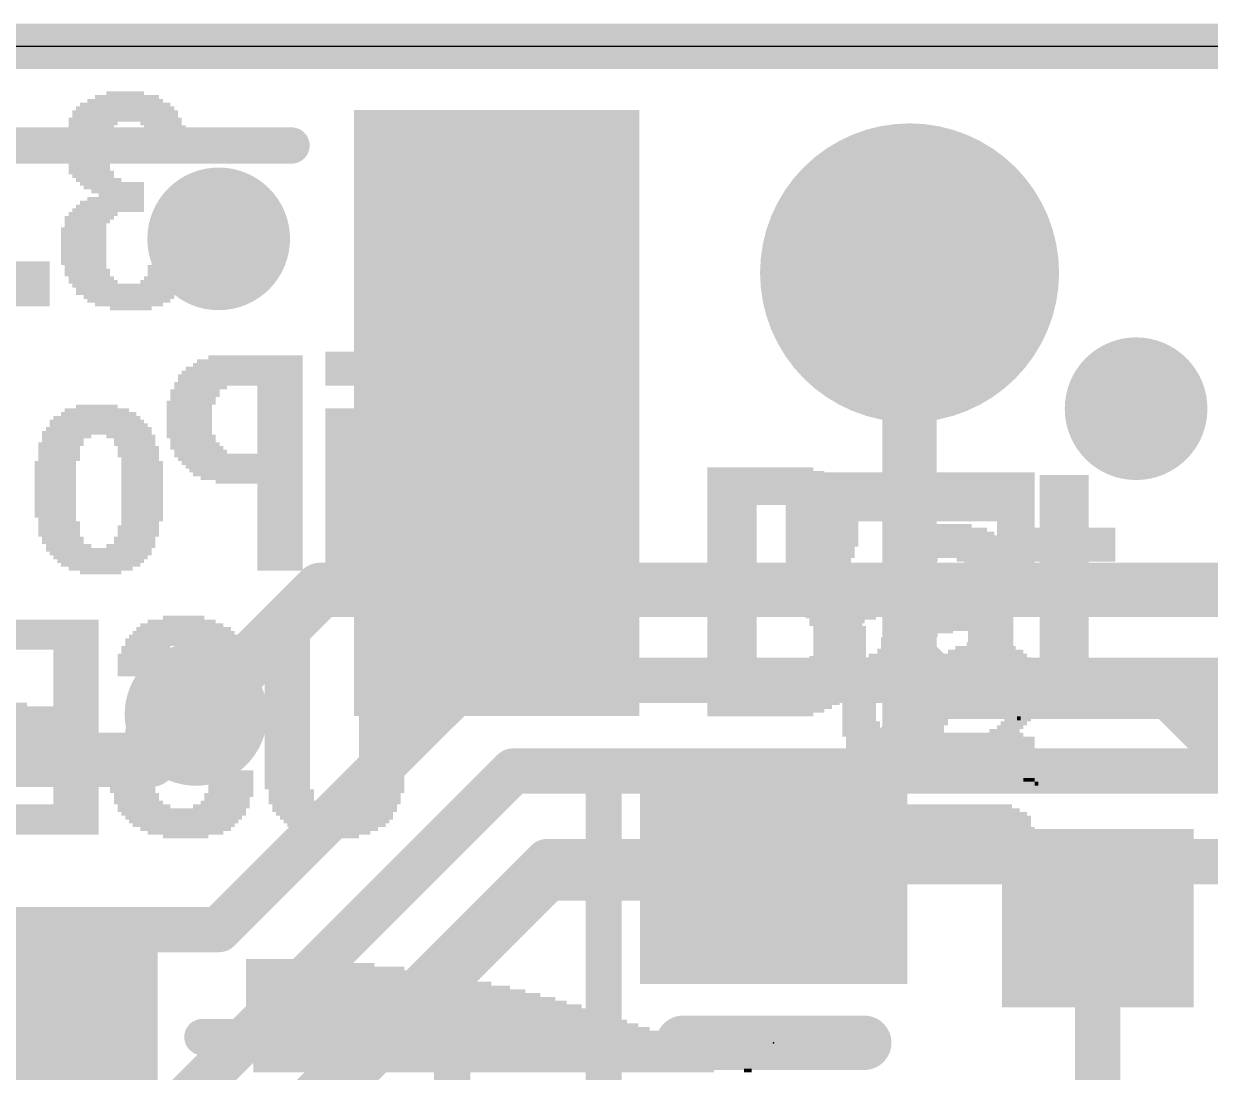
# Model space of a CAD drawing. Extents: x -0.1 to 50.8, y -0.1 to 23.
# Drawn here: x 11.54 to 18.2, y 17.11 to 22.99 of the extents above; entities that cross this region are included whole.
import ezdxf

# ---------------------------------------------------------------- set-up
doc = ezdxf.new("R2010")
doc.units = 0
for name, color, linetype in [('1', 12, 'CONTINUOUS'), ('16', 5, 'CONTINUOUS'), ('17', 110, 'CONTINUOUS'), ('18', 110, 'CONTINUOUS'), ('20', 53, 'CONTINUOUS'), ('200', 40, 'CONTINUOUS'), ('201', 6, 'CONTINUOUS'), ('21', 40, 'CONTINUOUS'), ('23', 40, 'CONTINUOUS')]:
    doc.layers.add(name, color=color, linetype=linetype)

# ---------------------------------------------------------------- blocks, each defined once
blk = doc.blocks.new('RECT')
blk.add_solid([(-0.5, -0.5), (0.5, -0.5), (-0.5, 0.5), (0.5, 0.5)])
blk = doc.blocks.new('ROUNDP')
at = {"const_width": 0.5}
blk.add_lwpolyline([(0, -0.25, 1), (0, 0.25, 1), (0, -0.25)], format="xyb", dxfattribs=at)
blk = doc.blocks.new('ROUNDV')
at = {"const_width": 0.5}
blk.add_lwpolyline([(0, -0.25, 1), (0, 0.25, 1), (0, -0.25)], format="xyb", dxfattribs=at)

msp = doc.modelspace()

# ---------------------------------------------------------------- linework, layer by layer
at = {"layer": '1'}
for points, const_width in [([(38.1, 22.86), (0, 22.86)], 0.254), ([(16.51, 21.59), (16.51, 19.431)], 0.3048), ([(16.51, 19.431), (16.7005, 19.2405)], 0.3048), ([(16.51, 18.984), (16.51, 19.431)], 0.3048), ([(16.7005, 19.2405), (17.9705, 19.2405)], 0.3048), ([(18.415, 18.796), (17.9705, 19.2405)], 0.3048), ([(12.2555, 18.8595), (12.5095, 19.1135)], 0.3048), ([(15.748, 18.222), (16.51, 18.984)], 0.3048), ([(9.3345, 18.8595), (12.2555, 18.8595)], 0.3048), ([(14.4755, 18.222), (11.811, 15.5575)], 0.3048), ([(15.748, 18.222), (14.4755, 18.222)], 0.3048), ([(17.565, 17.9705), (17.565, 16.4131)], 0.254)]:
    msp.add_lwpolyline(points, dxfattribs=dict(at, const_width=const_width))
for points, const_width in [([(16.5862, 21.59, 1), (16.4338, 21.59)], 0.1524), ([(16.5639, 19.4849, 1), (16.4561, 19.3771)], 0.1524), ([(16.5862, 19.431, 1), (16.4338, 19.431)], 0.1524), ([(16.4338, 19.431, 1), (16.5862, 19.431)], 0.1524), ([(16.7005, 19.3167, 1), (16.7005, 19.1643)], 0.1524), ([(16.6466, 19.1866, 1), (16.7544, 19.2944)], 0.1524), ([(18.0244, 19.2944, 1), (17.9166, 19.1866)], 0.1524), ([(17.9705, 19.1643, 1), (17.9705, 19.3167)], 0.1524), ([(12.5634, 19.0596, 1), (12.4556, 19.1674)], 0.1524), ([(16.5639, 18.9301, 1), (16.4561, 19.0379)], 0.1524), ([(16.4338, 18.984, 1), (16.5862, 18.984)], 0.1524), ([(12.2016, 18.9134, 1), (12.3094, 18.8056)], 0.1524), ([(12.2555, 18.7833, 1), (12.2555, 18.9357)], 0.1524), ([(14.4755, 18.2982, 1), (14.4755, 18.1458)], 0.1524), ([(14.5294, 18.1681, 1), (14.4216, 18.2759)], 0.1524), ([(15.748, 18.1458, 1), (15.748, 18.2982)], 0.1524), ([(15.6941, 18.2759, 1), (15.8019, 18.1681)], 0.1524), ([(17.6285, 17.9705, 1), (17.5015, 17.9705)], 0.127)]:
    msp.add_lwpolyline(points, format="xyb", dxfattribs=dict(at, const_width=const_width))
at = {"layer": '16'}
for points, const_width in [([(0, 22.86), (38.1, 22.86)], 0.254), ([(12.5095, 19.1135), (13.208, 19.812)], 0.3048), ([(13.208, 19.812), (19.812, 19.812)], 0.3048), ([(14.0335, 19.304), (12.6365, 17.907)], 0.254), ([(20.7645, 19.304), (14.0335, 19.304)], 0.254), ([(14.2875, 18.796), (7.366, 11.8745)], 0.254), ([(26.7335, 18.796), (14.2875, 18.796)], 0.254), ([(14.478, 18.288), (6.6675, 10.4775)], 0.254), ([(26.7758, 18.288), (14.478, 18.288)], 0.254), ([(12.6365, 17.907), (10.9855, 17.907)], 0.254)]:
    msp.add_lwpolyline(points, dxfattribs=dict(at, const_width=const_width))
for points, const_width in [([(13.208, 19.8882, 1), (13.208, 19.7358)], 0.1524), ([(13.2619, 19.7581, 1), (13.1541, 19.8659)], 0.1524), ([(14.0335, 19.3675, 1), (14.0335, 19.2405)], 0.127), ([(14.0784, 19.2591, 1), (13.9886, 19.3489)], 0.127), ([(12.4556, 19.1674, 1), (12.5634, 19.0596)], 0.1524), ([(14.2875, 18.8595, 1), (14.2875, 18.7325)], 0.127), ([(14.3324, 18.7511, 1), (14.2426, 18.8409)], 0.127), ([(14.478, 18.3515, 1), (14.478, 18.2245)], 0.127), ([(14.5229, 18.2431, 1), (14.4331, 18.3329)], 0.127), ([(12.6365, 17.8435, 1), (12.6365, 17.9705)], 0.127), ([(12.5916, 17.9519, 1), (12.6814, 17.8621)], 0.127)]:
    msp.add_lwpolyline(points, format="xyb", dxfattribs=dict(at, const_width=const_width))
at = {"layer": '20'}
msp.add_line((48.26, 22.86), (2.54, 22.86), dxfattribs=at)
at = {"layer": '21'}
for points, const_width in [([(8.545, 22.304), (13.045, 22.304)], 0.2032), ([(14.795, 18.804), (14.795, 14.804)], 0.2032), ([(13.945, 17.304), (12.545, 17.304)], 0.2032), ([(13.945, 14.804), (13.945, 17.304)], 0.2032), ([(16.256, 17.272), (15.24, 17.272)], 0.3048)]:
    msp.add_lwpolyline(points, dxfattribs=dict(at, const_width=const_width))
for points, const_width in [([(13.045, 22.2532, 1), (13.045, 22.3548)], 0.1016), ([(14.8458, 18.804, 1), (14.7442, 18.804)], 0.1016), ([(12.545, 17.3548, 1), (12.545, 17.2532)], 0.1016), ([(13.9958, 17.304, 1), (13.8942, 17.304)], 0.1016), ([(13.945, 17.2532, 1), (13.945, 17.3548)], 0.1016), ([(15.24, 17.3482, 1), (15.24, 17.1958)], 0.1524), ([(16.256, 17.1958, 1), (16.256, 17.3482)], 0.1524)]:
    msp.add_lwpolyline(points, format="xyb", dxfattribs=dict(at, const_width=const_width))
at = {"layer": '23'}
msp.add_point((15.748, 17.272), dxfattribs=at)

# ---------------------------------------------------------------- block references
at = {"layer": '1'}
for p, xscale, yscale, rotation in [((14.195, 20.804), 3.4, 1.6, 90), ((15.748, 18.222), 1.24, 1.5, 270)]:
    msp.add_blockref('RECT', p, dxfattribs=dict(at, xscale=xscale, yscale=yscale, rotation=rotation))
at = {"layer": '1', "xscale": 1.075}
msp.add_blockref('RECT', (17.565, 17.9705), dxfattribs=at)
at = {"layer": '1', "yscale": 4.6}
msp.add_blockref('RECT', (11.795, 15.604), dxfattribs=at)
at = {"layer": '17', "xscale": 1.6764, "yscale": 1.6764, "rotation": 90}
msp.add_blockref('ROUNDP', (16.51, 21.59), dxfattribs=at)
msp.add_blockref('ROUNDP', (16.51, 21.59), dxfattribs=at)
at = {"layer": '18', "xscale": 0.8001, "yscale": 0.8001}
for p in [(12.6365, 21.7805), (12.6365, 21.7805), (17.78, 20.828), (17.78, 20.828), (12.5095, 19.1135), (12.5095, 19.1135)]:
    msp.add_blockref('ROUNDV', p, dxfattribs=at)
at = {"layer": '200', "yscale": 0.0212}
for p, xscale in [((15.6733, 20.4885), 0.5926), ((15.705, 20.4673), 0.6561), ((15.7262, 20.4462), 0.6985), ((15.7474, 20.425), 0.7408), ((17.3771, 20.4462), 0.2752), ((17.3771, 20.425), 0.2752), ((15.7685, 20.3827), 0.7831), ((15.7685, 20.3615), 0.7831), ((15.758, 20.4039), 0.762), ((17.3771, 20.4039), 0.2752), ((17.3771, 20.3827), 0.2752), ((17.3771, 20.3615), 0.2752), ((15.7791, 20.3404), 0.8043), ((15.7897, 20.3192), 0.8255), ((15.7897, 20.298), 0.8255), ((17.3771, 20.3404), 0.2752), ((17.3771, 20.3192), 0.2752), ((17.3771, 20.298), 0.2752), ((15.5145, 20.2769), 0.2752), ((15.5145, 20.2557), 0.2752), ((15.5145, 20.2345), 0.2752), ((15.5145, 20.2134), 0.2752), ((16.0225, 20.2769), 0.3598), ((16.0543, 20.2557), 0.3387), ((16.0649, 20.2345), 0.3175), ((16.0754, 20.2134), 0.2963), ((17.3771, 20.2769), 0.2752), ((17.3771, 20.2557), 0.2752), ((17.3771, 20.2345), 0.2752), ((17.3771, 20.2134), 0.2752), ((15.5145, 20.1922), 0.2752), ((15.5145, 20.171), 0.2752), ((15.5145, 20.1499), 0.2752), ((16.0754, 20.1922), 0.2963), ((16.086, 20.171), 0.2752), ((16.086, 20.1499), 0.2752), ((16.7422, 20.1499), 0.4021), ((16.7316, 20.171), 0.254), ((17.3877, 20.1499), 0.5503), ((17.3771, 20.1922), 0.2752), ((17.3771, 20.171), 0.2752), ((15.5145, 20.1287), 0.2752), ((15.5145, 20.1075), 0.2752), ((15.5145, 20.0864), 0.2752), ((16.086, 20.1287), 0.2752), ((16.086, 20.1075), 0.2752), ((16.086, 20.0864), 0.2752), ((16.7422, 20.0864), 0.5715), ((16.7422, 20.1075), 0.5291), ((16.7422, 20.1287), 0.4868), ((17.3877, 20.1287), 0.5503), ((17.3877, 20.1075), 0.5503), ((17.3877, 20.0864), 0.5503), ((15.5145, 20.0652), 0.2752), ((15.5145, 20.044), 0.2752), ((15.5145, 20.0229), 0.2752), ((16.0649, 20.0229), 0.2752), ((16.086, 20.0652), 0.2752), ((16.0754, 20.044), 0.254), ((16.7316, 20.0229), 0.6773), ((16.7316, 20.044), 0.635), ((16.7422, 20.0652), 0.6138), ((17.3877, 20.0652), 0.5503), ((17.3877, 20.044), 0.5503), ((17.3877, 20.0229), 0.5503), ((15.5145, 20.0017), 0.2752), ((15.5145, 19.9805), 0.2752), ((15.5145, 19.9594), 0.2752), ((16.0331, 19.9594), 0.2963), ((16.0437, 19.9805), 0.2752), ((16.0649, 20.0017), 0.2752), ((16.4988, 19.9594), 0.254), ((16.7316, 20.0017), 0.6773), ((16.5305, 19.9805), 0.2752), ((16.9221, 19.9805), 0.2963), ((16.9538, 19.9594), 0.2752), ((17.3877, 20.0017), 0.5503), ((17.3877, 19.9805), 0.5503), ((17.3771, 19.9594), 0.2752), ((15.5145, 19.9382), 0.2752), ((15.758, 19.917), 0.762), ((15.7474, 19.8959), 0.7408), ((15.9908, 19.9382), 0.3387), ((16.4988, 19.9382), 0.254), ((16.4882, 19.917), 0.2328), ((16.4882, 19.8959), 0.2328), ((16.9538, 19.9382), 0.2752), ((16.9644, 19.917), 0.254), ((16.9644, 19.8959), 0.254), ((17.3771, 19.9382), 0.2752), ((17.3771, 19.917), 0.2752), ((17.3771, 19.8959), 0.2752), ((15.7368, 19.8747), 0.7196), ((15.7156, 19.8535), 0.6773), ((15.7156, 19.8324), 0.6773), ((16.4882, 19.8747), 0.2328), ((16.4882, 19.8535), 0.2328), ((16.9644, 19.8747), 0.254), ((16.9644, 19.8535), 0.254), ((16.9644, 19.8324), 0.254), ((17.3771, 19.8747), 0.2752), ((17.3771, 19.8535), 0.2752), ((17.3771, 19.8324), 0.2752), ((15.7791, 19.7689), 0.8043), ((15.7897, 19.7477), 0.8255), ((15.7474, 19.8112), 0.7408), ((15.758, 19.79), 0.762), ((16.9221, 19.7477), 0.3387), ((16.9432, 19.7689), 0.2963), ((16.9538, 19.79), 0.2752), ((16.9644, 19.8112), 0.254), ((17.3771, 19.8112), 0.2752), ((17.3771, 19.79), 0.2752), ((17.3771, 19.7689), 0.2752), ((17.3771, 19.7477), 0.2752), ((15.5145, 19.7265), 0.2752), ((15.5145, 19.7054), 0.2752), ((15.5145, 19.6842), 0.2752), ((16.0225, 19.7265), 0.3598), ((16.0649, 19.7054), 0.3175), ((16.0754, 19.6842), 0.2963), ((16.8162, 19.6842), 0.5503), ((16.848, 19.7054), 0.4868), ((16.8903, 19.7265), 0.4022), ((17.3771, 19.7265), 0.2752), ((17.3771, 19.7054), 0.2752), ((17.3771, 19.6842), 0.2752), ((15.5145, 19.663), 0.2752), ((15.5145, 19.6419), 0.2752), ((15.5145, 19.6207), 0.2752), ((16.086, 19.663), 0.3175), ((16.0966, 19.6419), 0.2963), ((16.0966, 19.6207), 0.2963), ((16.7527, 19.6207), 0.6773), ((16.7739, 19.6419), 0.635), ((16.7845, 19.663), 0.6138), ((17.3771, 19.663), 0.2752), ((17.3771, 19.6419), 0.2752), ((17.3771, 19.6207), 0.2752), ((15.5145, 19.5995), 0.2752), ((15.5145, 19.5784), 0.2752), ((15.5145, 19.5572), 0.2752), ((16.1178, 19.5995), 0.2963), ((16.1178, 19.5784), 0.2963), ((16.1178, 19.5572), 0.2963), ((16.5199, 19.5572), 0.2963), ((16.5623, 19.5784), 0.381), ((16.594, 19.5995), 0.4022), ((16.9644, 19.5995), 0.254), ((16.9644, 19.5784), 0.254), ((16.9644, 19.5572), 0.254), ((17.3771, 19.5995), 0.2752), ((17.3771, 19.5784), 0.2752), ((17.3771, 19.5572), 0.2752), ((15.5145, 19.536), 0.2752), ((15.5145, 19.5149), 0.2752), ((15.5145, 19.4937), 0.2752), ((16.1178, 19.536), 0.2963), ((16.1178, 19.5149), 0.2963), ((16.1178, 19.4937), 0.2963), ((16.4988, 19.536), 0.2963), ((16.4882, 19.5149), 0.2752), ((16.4776, 19.4937), 0.254), ((16.9644, 19.536), 0.254), ((16.9644, 19.5149), 0.254), ((16.9644, 19.4937), 0.254), ((17.3771, 19.536), 0.2752), ((17.3771, 19.5149), 0.2752), ((17.3771, 19.4937), 0.2752), ((15.5145, 19.4726), 0.2752), ((15.5145, 19.4514), 0.2752), ((15.5145, 19.4302), 0.2752), ((16.1072, 19.4302), 0.3175), ((16.1178, 19.4726), 0.2963), ((16.1178, 19.4514), 0.2963), ((16.467, 19.4726), 0.2752), ((16.4564, 19.4514), 0.254), ((16.4564, 19.4302), 0.254), ((16.9644, 19.4726), 0.254), ((16.9644, 19.4514), 0.254), ((16.9644, 19.4302), 0.254), ((17.3771, 19.4726), 0.2752), ((17.3771, 19.4514), 0.2752), ((17.3771, 19.4302), 0.2752), ((15.5145, 19.4091), 0.2752), ((15.5145, 19.3879), 0.2752), ((15.5145, 19.3667), 0.2752), ((16.086, 19.3879), 0.3175), ((16.086, 19.3667), 0.3175), ((16.1072, 19.4091), 0.3175), ((16.4564, 19.4091), 0.254), ((16.4564, 19.3879), 0.254), ((16.4564, 19.3667), 0.254), ((16.9644, 19.4091), 0.254), ((16.9644, 19.3879), 0.254), ((16.9644, 19.3667), 0.254), ((17.3771, 19.4091), 0.2752), ((17.3771, 19.3879), 0.2752), ((17.3771, 19.3667), 0.2752), ((15.5145, 19.3456), 0.2752), ((15.5145, 19.3244), 0.2752), ((15.8003, 19.3032), 0.8466), ((15.8003, 19.2821), 0.8466), ((16.0437, 19.3244), 0.4022), ((16.0649, 19.3456), 0.3598), ((16.4564, 19.3456), 0.254), ((16.4564, 19.3244), 0.254), ((16.467, 19.3032), 0.2752), ((16.467, 19.2821), 0.2752), ((16.9327, 19.2821), 0.3175), ((16.9432, 19.3032), 0.2963), ((16.9538, 19.3456), 0.2752), ((16.9538, 19.3244), 0.2752), ((17.3771, 19.3456), 0.2752), ((17.3877, 19.3244), 0.2963), ((17.3877, 19.3032), 0.2963), ((17.4512, 19.2821), 0.4233), ((15.7897, 19.2609), 0.8255), ((15.7791, 19.2397), 0.8043), ((15.7685, 19.2186), 0.7831), ((16.4882, 19.2609), 0.2752), ((16.721, 19.2397), 0.7408), ((16.721, 19.2186), 0.7408), ((16.9115, 19.2609), 0.3598), ((17.4512, 19.2609), 0.4233), ((17.4512, 19.2397), 0.4233), ((17.4618, 19.2186), 0.4022), ((15.758, 19.1974), 0.762), ((15.7474, 19.1762), 0.7408), ((15.7262, 19.1551), 0.6985), ((16.7316, 19.1974), 0.7196), ((16.594, 19.1762), 0.4445), ((16.594, 19.1551), 0.4022), ((16.9644, 19.1762), 0.254), ((16.9856, 19.1551), 0.254), ((17.4618, 19.1974), 0.4022), ((17.4724, 19.1762), 0.381), ((17.4724, 19.1551), 0.381), ((15.705, 19.1339), 0.6561), ((15.6733, 19.1127), 0.5926), ((16.594, 19.1339), 0.3598), ((16.6046, 19.1127), 0.2963), ((16.594, 19.0916), 0.1905), ((16.9856, 19.1339), 0.254), ((16.9856, 19.1127), 0.254), ((17.1231, 19.0916), 0.0212), ((17.483, 19.1339), 0.3598), ((17.5147, 19.1127), 0.2963)]:
    msp.add_blockref('RECT', p, dxfattribs=dict(at, xscale=xscale))
at = {"layer": '201', "yscale": 0.0212, "rotation": 180}
for p, xscale in [((12.1122, 22.5546), 0.4232), ((12.1228, 22.5758), 0.3597), ((12.1122, 22.597), 0.2116), ((12.1122, 22.4912), 0.5924), ((12.1122, 22.5123), 0.5501), ((12.1122, 22.5335), 0.5078), ((12.1122, 22.4489), 0.6347), ((11.9324, 22.4277), 0.2751), ((12.1122, 22.47), 0.5924), ((12.3132, 22.4277), 0.2327), ((11.9007, 22.3854), 0.2539), ((11.8901, 22.3642), 0.2327), ((11.8901, 22.3431), 0.2327), ((11.9218, 22.4065), 0.2539), ((12.3344, 22.4065), 0.2327), ((12.345, 22.3854), 0.2116), ((12.345, 22.3642), 0.2116), ((12.3661, 22.3431), 0.2116), ((11.8901, 22.3219), 0.2327), ((11.8901, 22.3007), 0.2327), ((11.8901, 22.2796), 0.2327), ((12.3661, 22.3219), 0.2116), ((12.3661, 22.3007), 0.2116), ((12.3661, 22.2796), 0.2116), ((11.8901, 22.2584), 0.2327), ((11.8901, 22.2373), 0.2327), ((11.8901, 22.2161), 0.2327), ((12.3661, 22.2584), 0.2116), ((11.9112, 22.195), 0.2327), ((11.9112, 22.1738), 0.2327), ((11.9218, 22.1526), 0.2539), ((11.9324, 22.1315), 0.2327), ((11.9641, 22.1103), 0.2539), ((12.0382, 22.0892), 0.3597), ((12.0488, 22.068), 0.3385), ((12.0699, 22.0468), 0.2962), ((12.0911, 22.0257), 0.2539), ((12.0276, 21.9622), 0.3808), ((12.0382, 21.9834), 0.3597), ((12.0593, 22.0045), 0.3174), ((11.9112, 21.8987), 0.2751), ((11.9007, 21.8776), 0.2539), ((11.9324, 21.9199), 0.2751), ((12.017, 21.9411), 0.402), ((11.8795, 21.8353), 0.2539), ((11.8795, 21.8141), 0.2539), ((11.8901, 21.8564), 0.2327), ((11.8795, 21.7929), 0.2539), ((11.8795, 21.7718), 0.2539), ((11.8795, 21.7506), 0.2539), ((11.8795, 21.7295), 0.2539), ((11.8795, 21.7083), 0.2539), ((11.8795, 21.6872), 0.2539), ((12.3767, 21.7295), 0.2327), ((12.3767, 21.7083), 0.2327), ((12.3767, 21.6872), 0.2327), ((11.5727, 21.6448), 0.2327), ((11.5727, 21.6237), 0.2327), ((11.8795, 21.666), 0.2539), ((11.8795, 21.6448), 0.2539), ((11.8901, 21.6237), 0.2327), ((12.3556, 21.6237), 0.2327), ((12.3767, 21.666), 0.2327), ((12.3767, 21.6448), 0.2327), ((11.5727, 21.6025), 0.2327), ((11.5727, 21.5814), 0.2327), ((11.5727, 21.5602), 0.2327), ((11.9007, 21.6025), 0.2539), ((11.9007, 21.5814), 0.2539), ((11.9218, 21.5602), 0.2539), ((12.345, 21.5602), 0.2539), ((12.3556, 21.6025), 0.2327), ((12.3556, 21.5814), 0.2327), ((11.5727, 21.539), 0.2327), ((11.5727, 21.5179), 0.2327), ((11.5727, 21.4967), 0.2327), ((11.9324, 21.539), 0.2751), ((12.1334, 21.5179), 0.6347), ((12.1334, 21.4967), 0.5924), ((12.3238, 21.539), 0.2539), ((11.5727, 21.4756), 0.2327), ((11.5727, 21.4544), 0.2327), ((11.5727, 21.4333), 0.2327), ((11.5727, 21.4121), 0.2327), ((12.1228, 21.4756), 0.5713), ((12.1334, 21.4544), 0.5078), ((12.1334, 21.4333), 0.4655), ((12.1334, 21.4121), 0.3808), ((12.144, 21.3909), 0.2327), ((12.8105, 21.0947), 0.5924), ((12.8422, 21.1159), 0.529), ((13.35, 21.137), 0.2327), ((13.35, 21.1159), 0.2327), ((13.35, 21.0947), 0.2327), ((14.0799, 21.1159), 0.2539), ((14.0799, 21.0947), 0.2539), ((12.7681, 21.0313), 0.6771), ((12.7787, 21.0524), 0.6559), ((12.7999, 21.0736), 0.6136), ((13.35, 21.0736), 0.2327), ((13.35, 21.0524), 0.2327), ((13.35, 21.0313), 0.2327), ((14.0799, 21.0736), 0.2539), ((14.0799, 21.0524), 0.2539), ((14.0799, 21.0313), 0.2539), ((12.747, 20.9678), 0.7194), ((12.5354, 20.9466), 0.2962), ((12.7576, 21.0101), 0.6982), ((12.7576, 20.9889), 0.6982), ((12.9797, 20.9466), 0.2539), ((13.35, 21.0101), 0.2327), ((13.35, 20.9889), 0.2327), ((13.35, 20.9678), 0.2327), ((14.0799, 21.0101), 0.2539), ((14.0799, 20.9889), 0.2539), ((14.0799, 20.9678), 0.2539), ((14.0799, 20.9466), 0.2539), ((12.4931, 20.8831), 0.2539), ((12.5037, 20.9255), 0.2751), ((12.5037, 20.9043), 0.2751), ((12.9797, 20.9255), 0.2539), ((12.9797, 20.9043), 0.2539), ((12.9797, 20.8831), 0.2539), ((14.0799, 20.9255), 0.2539), ((14.0799, 20.9043), 0.2539), ((14.0799, 20.8831), 0.2539), ((11.9535, 20.8197), 0.3597), ((11.9535, 20.8408), 0.2327), ((12.4719, 20.8408), 0.2539), ((12.4719, 20.8197), 0.2539), ((12.4825, 20.862), 0.2751), ((12.9797, 20.862), 0.2539), ((12.9797, 20.8408), 0.2539), ((12.9797, 20.8197), 0.2539), ((13.35, 20.8197), 0.2327), ((14.0799, 20.862), 0.2539), ((14.0799, 20.8408), 0.2539), ((14.0799, 20.8197), 0.2539), ((11.9535, 20.7562), 0.529), ((11.9535, 20.7774), 0.4866), ((11.9641, 20.7985), 0.4232), ((12.4719, 20.7985), 0.2539), ((12.4719, 20.7774), 0.2539), ((12.4719, 20.7562), 0.2539), ((12.9797, 20.7985), 0.2539), ((12.9797, 20.7774), 0.2539), ((12.9797, 20.7562), 0.2539), ((13.35, 20.7985), 0.2327), ((13.35, 20.7774), 0.2327), ((13.35, 20.7562), 0.2327), ((14.0799, 20.7985), 0.2539), ((14.0799, 20.7774), 0.2539), ((14.0799, 20.7562), 0.2539), ((11.9535, 20.6927), 0.6136), ((11.9641, 20.7139), 0.5924), ((11.9641, 20.735), 0.5501), ((12.4719, 20.735), 0.2539), ((12.4719, 20.7139), 0.2539), ((12.4719, 20.6927), 0.2539), ((12.9797, 20.735), 0.2539), ((12.9797, 20.7139), 0.2539), ((12.9797, 20.6927), 0.2539), ((13.35, 20.735), 0.2327), ((13.35, 20.7139), 0.2327), ((13.35, 20.6927), 0.2327), ((14.0799, 20.735), 0.2539), ((14.0799, 20.7139), 0.2539), ((14.0799, 20.6927), 0.2539), ((11.7525, 20.6292), 0.2539), ((11.7631, 20.6504), 0.2327), ((11.7843, 20.6716), 0.2751), ((12.144, 20.6716), 0.2751), ((12.1651, 20.6504), 0.2327), ((12.1651, 20.6292), 0.2327), ((12.4825, 20.6716), 0.2751), ((12.4931, 20.6504), 0.2539), ((12.5037, 20.6292), 0.2751), ((12.9797, 20.6716), 0.2539), ((12.9797, 20.6504), 0.2539), ((12.9797, 20.6292), 0.2539), ((13.35, 20.6716), 0.2327), ((13.35, 20.6504), 0.2327), ((13.35, 20.6292), 0.2327), ((14.0799, 20.6716), 0.2539), ((14.0799, 20.6504), 0.2539), ((14.0799, 20.6292), 0.2539), ((11.742, 20.6081), 0.2327), ((11.742, 20.5869), 0.2327), ((11.742, 20.5658), 0.2327), ((12.1863, 20.6081), 0.2327), ((12.1863, 20.5869), 0.2327), ((12.1863, 20.5658), 0.2327), ((12.5142, 20.6081), 0.2962), ((12.5354, 20.5869), 0.2962), ((12.747, 20.5658), 0.7194), ((12.9797, 20.6081), 0.2539), ((12.9797, 20.5869), 0.2539), ((13.35, 20.6081), 0.2327), ((13.35, 20.5869), 0.2327), ((13.35, 20.5658), 0.2327), ((14.0799, 20.6081), 0.2539), ((14.0799, 20.5869), 0.2539), ((14.0799, 20.5658), 0.2539), ((11.7208, 20.5235), 0.2327), ((11.7208, 20.5023), 0.2327), ((11.7208, 20.4811), 0.2327), ((11.742, 20.5446), 0.2327), ((12.2074, 20.5235), 0.2327), ((12.2074, 20.5023), 0.2327), ((12.2074, 20.4811), 0.2327), ((12.1969, 20.5446), 0.2116), ((12.7576, 20.5446), 0.6982), ((12.7681, 20.5235), 0.6771), ((12.7787, 20.5023), 0.6559), ((12.7893, 20.4811), 0.6347), ((13.35, 20.5446), 0.2327), ((13.35, 20.5235), 0.2327), ((13.35, 20.5023), 0.2327), ((13.35, 20.4811), 0.2327), ((14.0799, 20.5446), 0.2539), ((14.0799, 20.5235), 0.2539), ((14.0799, 20.5023), 0.2539), ((14.0799, 20.4811), 0.2539), ((11.7208, 20.46), 0.2327), ((11.7208, 20.4388), 0.2327), ((11.7208, 20.4177), 0.2327), ((12.2074, 20.46), 0.2327), ((12.2074, 20.4388), 0.2327), ((12.2074, 20.4177), 0.2327), ((12.7999, 20.46), 0.6136), ((12.821, 20.4388), 0.5713), ((12.8633, 20.4177), 0.4866), ((13.35, 20.46), 0.2327), ((13.35, 20.4388), 0.2327), ((13.35, 20.4177), 0.2327), ((14.0799, 20.46), 0.2539), ((14.0799, 20.4388), 0.2539), ((14.0799, 20.4177), 0.2539), ((16.5131, 20.46), 1.3964), ((16.5131, 20.4388), 1.3964), ((16.5131, 20.4177), 1.3964), ((11.7208, 20.3965), 0.2327), ((11.7208, 20.3753), 0.2327), ((11.7208, 20.3542), 0.2327), ((12.2074, 20.3965), 0.2327), ((12.2074, 20.3753), 0.2327), ((12.2074, 20.3542), 0.2327), ((12.9797, 20.3965), 0.2539), ((12.9797, 20.3753), 0.2539), ((12.9797, 20.3542), 0.2539), ((13.35, 20.3965), 0.2327), ((13.35, 20.3753), 0.2327), ((13.35, 20.3542), 0.2327), ((14.0799, 20.3965), 0.2539), ((14.0799, 20.3753), 0.2539), ((14.0799, 20.3542), 0.2539), ((16.5131, 20.3965), 1.3964), ((16.5131, 20.3753), 1.3964), ((16.5131, 20.3542), 1.3964), ((11.7208, 20.333), 0.2327), ((11.7208, 20.3119), 0.2327), ((11.7208, 20.2907), 0.2327), ((12.2074, 20.333), 0.2327), ((12.2074, 20.3119), 0.2327), ((12.2074, 20.2907), 0.2327), ((12.9797, 20.333), 0.2539), ((12.9797, 20.3119), 0.2539), ((12.9797, 20.2907), 0.2539), ((13.35, 20.333), 0.2327), ((13.35, 20.3119), 0.2327), ((13.35, 20.2907), 0.2327), ((14.0799, 20.333), 0.2539), ((14.0799, 20.3119), 0.2539), ((14.0799, 20.2907), 0.2539), ((16.5131, 20.333), 1.3964), ((16.5131, 20.3119), 1.3964), ((16.5131, 20.2907), 1.3964), ((11.7208, 20.2696), 0.2327), ((11.7208, 20.2484), 0.2327), ((11.7208, 20.2272), 0.2327), ((12.2074, 20.2696), 0.2327), ((12.2074, 20.2484), 0.2327), ((12.2074, 20.2272), 0.2327), ((12.9797, 20.2696), 0.2539), ((12.9797, 20.2484), 0.2539), ((12.9797, 20.2272), 0.2539), ((13.35, 20.2696), 0.2327), ((13.35, 20.2484), 0.2327), ((13.35, 20.2272), 0.2327), ((14.0799, 20.2696), 0.2539), ((14.0799, 20.2484), 0.2539), ((14.0799, 20.2272), 0.2539), ((16.5131, 20.2696), 1.3964), ((16.5131, 20.2484), 1.3964), ((16.5131, 20.2272), 1.3964), ((11.7314, 20.2061), 0.2116), ((11.742, 20.1849), 0.2327), ((11.742, 20.1638), 0.2327), ((12.1863, 20.1638), 0.2327), ((12.2074, 20.2061), 0.2327), ((12.1969, 20.1849), 0.2116), ((12.9797, 20.2061), 0.2539), ((12.9797, 20.1849), 0.2539), ((12.9797, 20.1638), 0.2539), ((13.35, 20.2061), 0.2327), ((13.35, 20.1849), 0.2327), ((13.35, 20.1638), 0.2327), ((14.0799, 20.2061), 0.2539), ((14.0799, 20.1849), 0.2539), ((14.0799, 20.1638), 0.2539), ((16.5131, 20.2061), 1.3964), ((15.9207, 20.1849), 0.2116), ((15.9207, 20.1638), 0.2116), ((16.4814, 20.1849), 0.1904), ((16.4814, 20.1638), 0.1904), ((17.1056, 20.1849), 0.2116), ((17.1056, 20.1638), 0.2116), ((11.742, 20.1426), 0.2327), ((11.742, 20.1214), 0.2327), ((11.7631, 20.1003), 0.2327), ((12.1651, 20.1003), 0.2327), ((12.1863, 20.1426), 0.2327), ((12.1863, 20.1214), 0.2327), ((12.9797, 20.1426), 0.2539), ((12.9797, 20.1214), 0.2539), ((12.9797, 20.1003), 0.2539), ((13.35, 20.1426), 0.2327), ((13.35, 20.1214), 0.2327), ((13.35, 20.1003), 0.2327), ((13.8684, 20.1003), 0.6771), ((14.0799, 20.1426), 0.2539), ((14.0799, 20.1214), 0.2539), ((15.9207, 20.1426), 0.2116), ((15.9207, 20.1214), 0.2116), ((15.9207, 20.1003), 0.2116), ((16.4814, 20.1426), 0.1904), ((16.4814, 20.1214), 0.1904), ((16.4814, 20.1003), 0.1904), ((17.1056, 20.1426), 0.2116), ((17.1056, 20.1214), 0.2116), ((17.1056, 20.1003), 0.2116), ((11.7631, 20.0791), 0.2327), ((11.7949, 20.058), 0.2539), ((11.9641, 20.0368), 0.5924), ((11.9747, 20.0157), 0.5713), ((12.144, 20.058), 0.2751), ((12.1651, 20.0791), 0.2327), ((12.9797, 20.0791), 0.2539), ((12.9797, 20.058), 0.2539), ((12.9797, 20.0368), 0.2539), ((12.9797, 20.0157), 0.2539), ((13.35, 20.0791), 0.2327), ((13.35, 20.058), 0.2327), ((13.35, 20.0368), 0.2327), ((13.35, 20.0157), 0.2327), ((13.8684, 20.0791), 0.6771), ((13.8684, 20.058), 0.6771), ((13.8684, 20.0368), 0.6771), ((13.8684, 20.0157), 0.6771), ((15.9207, 20.0791), 0.2116), ((15.9207, 20.058), 0.2116), ((15.9207, 20.0368), 0.2116), ((15.9207, 20.0157), 0.2116), ((16.4708, 20.0157), 0.2116), ((16.4814, 20.0791), 0.1904), ((16.4814, 20.058), 0.1904), ((16.4814, 20.0368), 0.1904), ((17.1056, 20.0791), 0.2116), ((17.1056, 20.058), 0.2116), ((17.1056, 20.0368), 0.2116), ((17.1056, 20.0157), 0.2116), ((11.9747, 19.9945), 0.529), ((11.9747, 19.9733), 0.4866), ((11.9747, 19.9522), 0.4443), ((12.9797, 19.9945), 0.2539), ((12.9797, 19.9733), 0.2539), ((12.9797, 19.9522), 0.2539), ((13.35, 19.9945), 0.2327), ((13.35, 19.9733), 0.2327), ((13.35, 19.9522), 0.2327), ((13.8684, 19.9945), 0.6771), ((13.8684, 19.9733), 0.6771), ((13.8684, 19.9522), 0.6771), ((15.9313, 19.9945), 0.2327), ((15.9313, 19.9733), 0.2327), ((15.9419, 19.9522), 0.2539), ((16.4708, 19.9522), 0.2539), ((16.4814, 19.9945), 0.2327), ((16.4814, 19.9733), 0.2327), ((17.0844, 19.9522), 0.2539), ((17.095, 19.9945), 0.2327), ((17.095, 19.9733), 0.2327), ((11.9747, 19.931), 0.3597), ((11.9747, 19.9099), 0.2327), ((12.9797, 19.931), 0.2539), ((13.35, 19.931), 0.2327), ((13.8684, 19.931), 0.6771), ((15.9524, 19.931), 0.2751), ((15.9736, 19.9099), 0.3174), ((16.2592, 19.8887), 0.8886), ((16.4708, 19.9099), 0.3808), ((16.4708, 19.931), 0.2962), ((17.0421, 19.8887), 0.3385), ((17.0633, 19.9099), 0.2962), ((17.0844, 19.931), 0.2539), ((16.5131, 19.8676), 1.3541), ((16.5131, 19.8464), 1.3541), ((16.5131, 19.8252), 1.3541), ((16.5131, 19.8041), 1.3118), ((16.1534, 19.7829), 0.5924), ((16.164, 19.7618), 0.5713), ((16.8305, 19.7829), 0.6771), ((16.8199, 19.7618), 0.6559), ((16.1534, 19.7406), 0.5501), ((16.1534, 19.7194), 0.5078), ((16.1534, 19.6983), 0.4655), ((16.8199, 19.7406), 0.6559), ((16.8199, 19.7194), 0.6136), ((16.8199, 19.6983), 0.5713), ((11.6996, 19.6348), 0.529), ((12.4296, 19.6348), 0.3808), ((12.4402, 19.656), 0.2327), ((13.022, 19.6348), 0.2539), ((13.551, 19.6348), 0.2539), ((16.164, 19.6771), 0.402), ((16.1534, 19.656), 0.3385), ((16.1534, 19.6348), 0.2116), ((16.8094, 19.6771), 0.5501), ((16.8094, 19.656), 0.5078), ((16.8199, 19.6348), 0.4443), ((11.615, 19.5502), 0.6982), ((11.6256, 19.5713), 0.6771), ((11.6362, 19.5925), 0.6559), ((11.6573, 19.6136), 0.6136), ((12.4402, 19.5502), 0.6136), ((12.4402, 19.5713), 0.5713), ((12.4402, 19.5925), 0.529), ((12.4296, 19.6136), 0.4655), ((13.022, 19.6136), 0.2539), ((13.022, 19.5925), 0.2539), ((13.022, 19.5713), 0.2539), ((13.022, 19.5502), 0.2539), ((13.551, 19.6136), 0.2539), ((13.551, 19.5925), 0.2539), ((13.551, 19.5713), 0.2539), ((13.551, 19.5502), 0.2539), ((16.8199, 19.6136), 0.3597), ((16.8094, 19.5925), 0.2116), ((11.5939, 19.4867), 0.7405), ((11.6044, 19.529), 0.7194), ((11.6044, 19.5079), 0.7194), ((12.2286, 19.4867), 0.2751), ((12.4296, 19.529), 0.6347), ((12.4402, 19.5079), 0.6559), ((12.6306, 19.4867), 0.2751), ((13.022, 19.529), 0.2539), ((13.022, 19.5079), 0.2539), ((13.022, 19.4867), 0.2539), ((13.551, 19.529), 0.2539), ((13.551, 19.5079), 0.2539), ((13.551, 19.4867), 0.2539), ((16.9363, 19.4867), 0.3385), ((16.9363, 19.5079), 0.2116), ((11.8372, 19.4655), 0.2539), ((11.8372, 19.4444), 0.2539), ((11.8372, 19.4232), 0.2539), ((12.1969, 19.4444), 0.2539), ((12.1969, 19.4232), 0.2539), ((12.218, 19.4655), 0.2539), ((12.6518, 19.4655), 0.2751), ((12.6623, 19.4444), 0.2539), ((12.6729, 19.4232), 0.2327), ((13.022, 19.4655), 0.2539), ((13.022, 19.4444), 0.2539), ((13.022, 19.4232), 0.2539), ((13.551, 19.4655), 0.2539), ((13.551, 19.4444), 0.2539), ((13.551, 19.4232), 0.2539), ((16.365, 19.4232), 0.2116), ((16.3756, 19.4444), 0.1904), ((16.4073, 19.4655), 0.127), ((16.9363, 19.4232), 0.5078), ((16.9363, 19.4444), 0.4655), ((16.9363, 19.4655), 0.4232), ((11.8372, 19.4021), 0.2539), ((11.8372, 19.3809), 0.2539), ((11.8372, 19.3598), 0.2539), ((12.1863, 19.4021), 0.2327), ((12.1863, 19.3809), 0.2327), ((12.1863, 19.3598), 0.2327), ((12.6835, 19.4021), 0.2539), ((12.6835, 19.3809), 0.2539), ((12.6835, 19.3598), 0.2539), ((13.022, 19.4021), 0.2539), ((13.022, 19.3809), 0.2539), ((13.022, 19.3598), 0.2539), ((13.551, 19.4021), 0.2539), ((13.551, 19.3809), 0.2539), ((13.551, 19.3598), 0.2539), ((16.3333, 19.3598), 0.2751), ((16.3439, 19.3809), 0.2539), ((16.3545, 19.4021), 0.2327), ((16.9257, 19.3598), 0.5713), ((16.9363, 19.3809), 0.5501), ((16.9363, 19.4021), 0.5078), ((11.8372, 19.3386), 0.2539), ((11.8372, 19.3174), 0.2539), ((11.8372, 19.2963), 0.2539), ((12.1863, 19.3386), 0.2327), ((12.6835, 19.3386), 0.2539), ((12.6835, 19.3174), 0.2539), ((12.6835, 19.2963), 0.2539), ((13.022, 19.3386), 0.2539), ((13.022, 19.3174), 0.2539), ((13.022, 19.2963), 0.2539), ((13.551, 19.3386), 0.2539), ((13.551, 19.3174), 0.2539), ((13.551, 19.2963), 0.2539), ((16.3121, 19.2963), 0.3174), ((16.3227, 19.3386), 0.2962), ((16.3227, 19.3174), 0.2962), ((16.9257, 19.2963), 0.6136), ((16.9363, 19.3386), 0.5924), ((16.9363, 19.3174), 0.5924), ((11.8372, 19.2751), 0.2539), ((11.8372, 19.254), 0.2539), ((11.8372, 19.2328), 0.2539), ((12.6623, 19.2328), 0.2962), ((12.6729, 19.2751), 0.2751), ((12.6729, 19.254), 0.2751), ((13.022, 19.2751), 0.2539), ((13.022, 19.254), 0.2539), ((13.022, 19.2328), 0.2539), ((13.551, 19.2751), 0.2539), ((13.551, 19.254), 0.2539), ((13.551, 19.2328), 0.2539), ((16.2592, 19.2328), 0.2539), ((16.3121, 19.2751), 0.3174), ((16.3121, 19.254), 0.3174), ((16.7036, 19.2328), 0.2116), ((16.9257, 19.2751), 0.6136), ((16.7353, 19.254), 0.2327), ((17.1161, 19.254), 0.2327), ((17.1373, 19.2328), 0.1904), ((11.414, 19.1693), 0.2962), ((11.8372, 19.2116), 0.2539), ((11.8372, 19.1905), 0.2539), ((11.8372, 19.1693), 0.2539), ((12.5883, 19.1693), 0.402), ((12.6095, 19.1905), 0.3597), ((12.6412, 19.2116), 0.3385), ((13.022, 19.2116), 0.2539), ((13.022, 19.1905), 0.2539), ((13.022, 19.1693), 0.2539), ((13.551, 19.2116), 0.2539), ((13.551, 19.1905), 0.2539), ((13.551, 19.1693), 0.2539), ((16.2381, 19.2116), 0.2116), ((16.2381, 19.1905), 0.2116), ((16.2275, 19.1693), 0.1904), ((16.693, 19.2116), 0.1904), ((16.6824, 19.1905), 0.1693), ((16.6718, 19.1693), 0.1481), ((17.1479, 19.2116), 0.1693), ((17.1479, 19.1905), 0.1693), ((17.1479, 19.1693), 0.1693), ((11.615, 19.1482), 0.6982), ((11.6362, 19.127), 0.6559), ((11.6468, 19.1059), 0.6347), ((11.6785, 19.0847), 0.5713), ((12.4719, 19.0847), 0.5501), ((12.4931, 19.1059), 0.5078), ((12.5354, 19.127), 0.4655), ((12.5671, 19.1482), 0.4443), ((13.022, 19.1482), 0.2539), ((13.022, 19.127), 0.2539), ((13.022, 19.1059), 0.2539), ((13.022, 19.0847), 0.2539), ((13.551, 19.1482), 0.2539), ((13.551, 19.127), 0.2539), ((13.551, 19.1059), 0.2539), ((13.551, 19.0847), 0.2539), ((16.2275, 19.1482), 0.1904), ((16.2275, 19.127), 0.1904), ((16.2275, 19.1059), 0.1904), ((16.2275, 19.0847), 0.1904), ((16.6401, 19.0847), 0.1693), ((16.6612, 19.1482), 0.1693), ((16.6612, 19.127), 0.1693), ((16.6612, 19.1059), 0.1693), ((17.1267, 19.1059), 0.1693), ((17.1161, 19.0847), 0.1481), ((17.1373, 19.1482), 0.1481), ((17.1373, 19.127), 0.1481), ((11.615, 19.0212), 0.6982), ((11.6256, 19.0424), 0.6771), ((11.6468, 19.0635), 0.6347), ((12.3873, 19.0212), 0.5501), ((12.419, 19.0424), 0.5713), ((12.4508, 19.0635), 0.5501), ((13.022, 19.0635), 0.2539), ((13.022, 19.0424), 0.2539), ((13.022, 19.0212), 0.2539), ((13.551, 19.0635), 0.2539), ((13.551, 19.0424), 0.2539), ((13.551, 19.0212), 0.2539), ((16.2592, 19.0212), 0.2539), ((16.2381, 19.0635), 0.2116), ((16.2381, 19.0424), 0.2116), ((16.6084, 19.0212), 0.1904), ((16.6189, 19.0424), 0.1693), ((16.6401, 19.0635), 0.1693), ((17.0421, 19.0212), 0.1693), ((17.0738, 19.0424), 0.1481), ((17.095, 19.0635), 0.1481), ((11.6044, 19.0001), 0.7194), ((11.8372, 18.9789), 0.2539), ((11.8372, 18.9577), 0.2539), ((12.3238, 18.9789), 0.5078), ((12.3027, 18.9577), 0.4655), ((12.3556, 19.0001), 0.529), ((13.022, 19.0001), 0.2539), ((13.022, 18.9789), 0.2539), ((13.022, 18.9577), 0.2539), ((13.551, 19.0001), 0.2539), ((13.551, 18.9789), 0.2539), ((13.551, 18.9577), 0.2539), ((16.6401, 19.0001), 1.0156), ((16.6824, 18.9789), 1.0579), ((16.6824, 18.9577), 1.0579), ((11.8372, 18.9366), 0.2539), ((11.8372, 18.9154), 0.2539), ((11.8372, 18.8943), 0.2539), ((12.2603, 18.9366), 0.4232), ((12.2074, 18.8943), 0.3174), ((12.2392, 18.9154), 0.3808), ((13.022, 18.9366), 0.2539), ((13.022, 18.9154), 0.2539), ((13.022, 18.8943), 0.2539), ((13.551, 18.9366), 0.2539), ((13.551, 18.9154), 0.2539), ((13.551, 18.8943), 0.2539), ((16.6824, 18.9366), 1.0579), ((16.6824, 18.9154), 1.0579), ((16.693, 18.8943), 1.0368), ((11.8372, 18.8731), 0.2539), ((11.8372, 18.852), 0.2539), ((11.8372, 18.8308), 0.2539), ((12.1863, 18.8731), 0.3174), ((12.1757, 18.852), 0.2962), ((12.1651, 18.8308), 0.2751), ((13.022, 18.8731), 0.2539), ((13.022, 18.852), 0.2539), ((13.022, 18.8308), 0.2539), ((13.551, 18.8731), 0.2539), ((13.551, 18.852), 0.2539), ((13.551, 18.8308), 0.2539), ((16.693, 18.8731), 1.0368), ((16.7036, 18.852), 1.0156), ((16.7141, 18.8308), 0.9944), ((11.8372, 18.8096), 0.2539), ((11.8372, 18.7885), 0.2539), ((11.8372, 18.7673), 0.2539), ((12.1651, 18.8096), 0.2751), ((12.1546, 18.7885), 0.2539), ((12.1546, 18.7673), 0.2539), ((12.7047, 18.7885), 0.2539), ((12.7047, 18.7673), 0.2539), ((13.022, 18.8096), 0.2539), ((13.022, 18.7885), 0.2539), ((13.022, 18.7673), 0.2539), ((13.551, 18.8096), 0.2539), ((13.551, 18.7885), 0.2539), ((13.551, 18.7673), 0.2539), ((16.7247, 18.8096), 0.9733), ((16.7459, 18.7885), 0.931), ((16.7776, 18.7673), 0.8675), ((11.8372, 18.7462), 0.2539), ((11.8372, 18.725), 0.2539), ((11.8372, 18.7038), 0.2539), ((12.1546, 18.7462), 0.2539), ((12.1546, 18.725), 0.2539), ((12.1546, 18.7038), 0.2539), ((12.7047, 18.7462), 0.2539), ((12.7047, 18.725), 0.2539), ((12.7047, 18.7038), 0.2539), ((13.022, 18.7462), 0.2539), ((13.022, 18.725), 0.2539), ((13.022, 18.7038), 0.2539), ((13.551, 18.7462), 0.2539), ((13.551, 18.725), 0.2539), ((13.551, 18.7038), 0.2539), ((16.2487, 18.725), 0.1904), ((16.2487, 18.7038), 0.1904), ((17.1796, 18.7462), 0.0635), ((17.2219, 18.725), 0.0212), ((11.8372, 18.6827), 0.2539), ((11.8372, 18.6615), 0.2539), ((11.8372, 18.6404), 0.2539), ((11.8372, 18.6192), 0.2539), ((12.1546, 18.6827), 0.2539), ((12.1757, 18.6615), 0.2539), ((12.1757, 18.6404), 0.2539), ((12.1863, 18.6192), 0.2751), ((12.6729, 18.6192), 0.2751), ((12.6835, 18.6404), 0.2539), ((12.6941, 18.6615), 0.2751), ((12.7047, 18.6827), 0.2539), ((13.0432, 18.6827), 0.2539), ((13.0432, 18.6615), 0.2539), ((13.0432, 18.6404), 0.2539), ((13.0538, 18.6192), 0.2751), ((13.5193, 18.6192), 0.2751), ((13.5298, 18.6615), 0.2539), ((13.5298, 18.6404), 0.2539), ((13.5404, 18.6827), 0.2751), ((16.2487, 18.6827), 0.1904), ((16.2487, 18.6615), 0.1904), ((16.2487, 18.6404), 0.1904), ((16.2487, 18.6192), 0.1904), ((11.5939, 18.5981), 0.7405), ((11.6044, 18.5769), 0.7194), ((11.6044, 18.5557), 0.7194), ((12.218, 18.5981), 0.2962), ((12.4296, 18.5769), 0.7194), ((12.4402, 18.5557), 0.6982), ((12.6518, 18.5981), 0.3174), ((13.0855, 18.5981), 0.2962), ((13.2865, 18.5769), 0.6982), ((13.2865, 18.5557), 0.6559), ((13.4875, 18.5981), 0.2962), ((16.4708, 18.5981), 1.2272), ((16.5131, 18.5557), 1.3118), ((16.492, 18.5769), 1.2695), ((11.615, 18.5346), 0.6982), ((11.6362, 18.5134), 0.6559), ((11.6468, 18.4923), 0.6347), ((12.4402, 18.5346), 0.6559), ((12.4402, 18.5134), 0.6136), ((12.4402, 18.4923), 0.5713), ((13.2971, 18.5346), 0.6347), ((13.2971, 18.5134), 0.5924), ((13.2971, 18.4923), 0.5501), ((16.5237, 18.5346), 1.333), ((16.5237, 18.5134), 1.333), ((16.5237, 18.4923), 1.333), ((11.6679, 18.4711), 0.5924), ((11.6996, 18.45), 0.529), ((12.4508, 18.4711), 0.5078), ((12.4508, 18.45), 0.4232), ((12.4508, 18.4288), 0.2539), ((13.2865, 18.4711), 0.4866), ((13.2865, 18.45), 0.402), ((13.2971, 18.4288), 0.2539), ((16.5343, 18.4711), 1.3541), ((16.5343, 18.45), 1.3541), ((16.5343, 18.4288), 1.3541), ((16.5343, 18.4076), 1.3541), ((16.5343, 18.3865), 1.3541), ((16.5343, 18.3653), 1.3541), ((16.5343, 18.3442), 1.3541), ((16.2487, 18.323), 0.1904), ((16.2487, 18.3018), 0.1904), ((17.095, 18.323), 0.2327), ((17.1161, 18.3018), 0.1904), ((16.2487, 18.2807), 0.1904), ((16.2487, 18.2595), 0.1904), ((16.2487, 18.2384), 0.1904), ((16.2487, 18.2172), 0.1904), ((17.1161, 18.2807), 0.1904), ((17.1161, 18.2595), 0.1904), ((17.1161, 18.2384), 0.1904), ((17.1161, 18.2172), 0.1904), ((16.2487, 18.196), 0.1904), ((17.1161, 18.196), 0.1904), ((13.149, 17.7094), 0.7194), ((13.2336, 17.6883), 0.8886), ((13.0115, 17.7306), 0.4443), ((13.424, 17.6248), 1.2695), ((13.3077, 17.6671), 1.0368), ((13.3711, 17.6459), 1.1637), ((13.5298, 17.5825), 1.4811), ((13.4769, 17.6036), 1.3753), ((13.5721, 17.5613), 1.5657), ((13.6145, 17.5401), 1.6503), ((13.6568, 17.519), 1.735), ((13.6885, 17.4978), 1.7984), ((13.7308, 17.4767), 1.8831), ((13.7626, 17.4555), 1.9466), ((13.7943, 17.4344), 2.01), ((13.8895, 17.3709), 2.2005), ((13.826, 17.4132), 2.0735), ((13.8578, 17.392), 2.137), ((13.9318, 17.3497), 2.2428), ((13.9847, 17.3074), 2.3486), ((13.9636, 17.3286), 2.3062), ((14.0165, 17.2862), 2.412), ((14.0376, 17.2651), 2.4544), ((14.0482, 17.2439), 2.4755), ((14.0588, 17.2228), 2.4967), ((14.0799, 17.1805), 2.539), ((14.0694, 17.2016), 2.5178), ((14.1011, 17.1593), 2.539), ((14.1223, 17.117), 2.5813), ((14.1117, 17.1381), 2.5601), ((15.6033, 17.117), 0.0423)]:
    msp.add_blockref('RECT', p, dxfattribs=dict(at, xscale=xscale))

doc.saveas('drawing.dxf')
